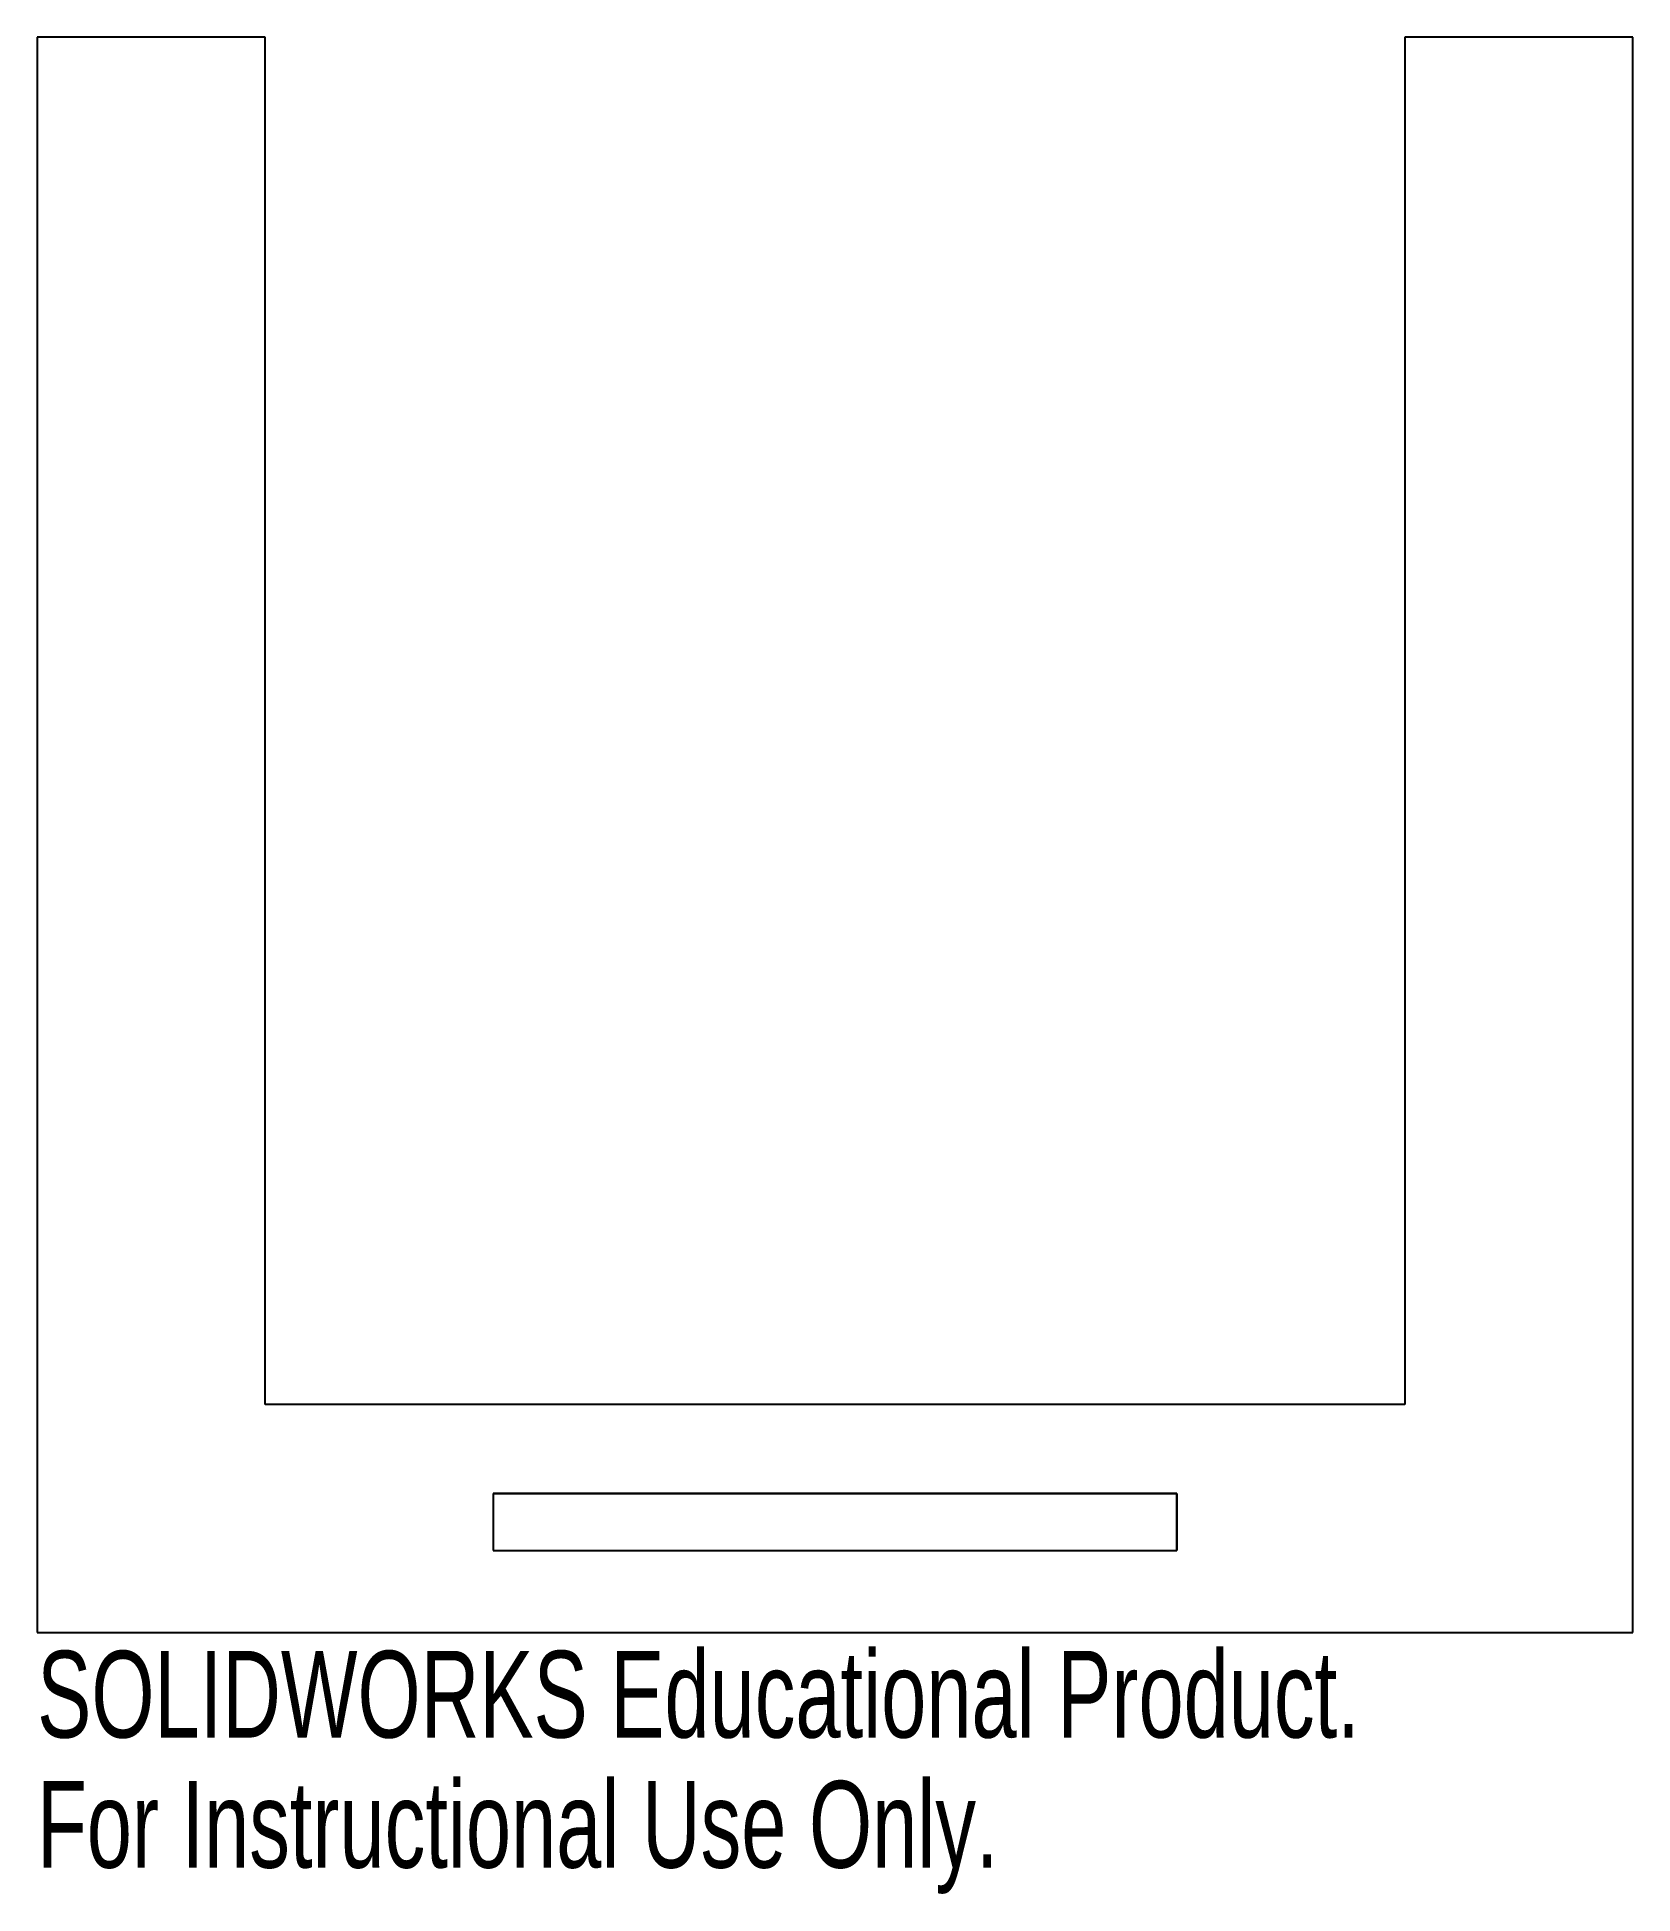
# Model space of a CAD drawing. Header units: inches. Extents: x -1.74 to 1.76, y -2.58 to 1.49.
import ezdxf

# ---------------------------------------------------------------- set-up
doc = ezdxf.new("R2010")
doc.units = ezdxf.units.IN
doc.header["$MEASUREMENT"] = 0
doc.styles.add('SLDTEXTSTYLE0', font='TXT', dxfattribs={"width": 0.7})

msp = doc.modelspace()

# ---------------------------------------------------------------- linework, layer by layer
at = {"color": 7, "linetype": 'Continuous', "lineweight": 25}
for p, q in [((-1.7401, 1.4916), (-1.7401, -2.0084)), ((-1.2401, 1.4916), (-1.7401, 1.4916)), ((-1.2401, -1.5084), (-1.2401, 1.4916)), ((1.7599, 1.4916), (1.2599, 1.4916)), ((1.2599, 1.4916), (1.2599, -1.5084)), ((1.7599, -2.0084), (1.7599, 1.4916)), ((1.2599, -1.5084), (-1.2401, -1.5084)), ((0.7599, -1.7034), (-0.7401, -1.7034)), ((-0.7401, -1.7034), (-0.7401, -1.8284)), ((0.7599, -1.8284), (0.7599, -1.7034)), ((-0.7401, -1.8284), (0.7599, -1.8284)), ((-1.7401, -2.0084), (1.7599, -2.0084))]:
    msp.add_line(p, q, dxfattribs=at)
at = {"color": 7, "linetype": 'Continuous'}
for p, q in [((-0.7401, -1.7034), (0.7599, -1.7034)), ((-0.7401, -1.7034), (-0.7401, -1.8284)), ((0.7599, -1.7034), (0.7599, -1.8284)), ((-0.7401, -1.8284), (0.7599, -1.8284))]:
    msp.add_line(p, q, dxfattribs=at)

# ---------------------------------------------------------------- texts
at = {"color": 7, "linetype": 'Continuous', "char_height": 0.1903, "attachment_point": 1, "style": 'SLDTEXTSTYLE0'}
for s, insert in [('SOLIDWORKS Educational Product.', (-1.7401, -2.0485)), ('For Instructional Use Only.', (-1.7401, -2.334))]:
    msp.add_mtext(s, dxfattribs=dict(at, insert=insert))

doc.saveas('drawing.dxf')
